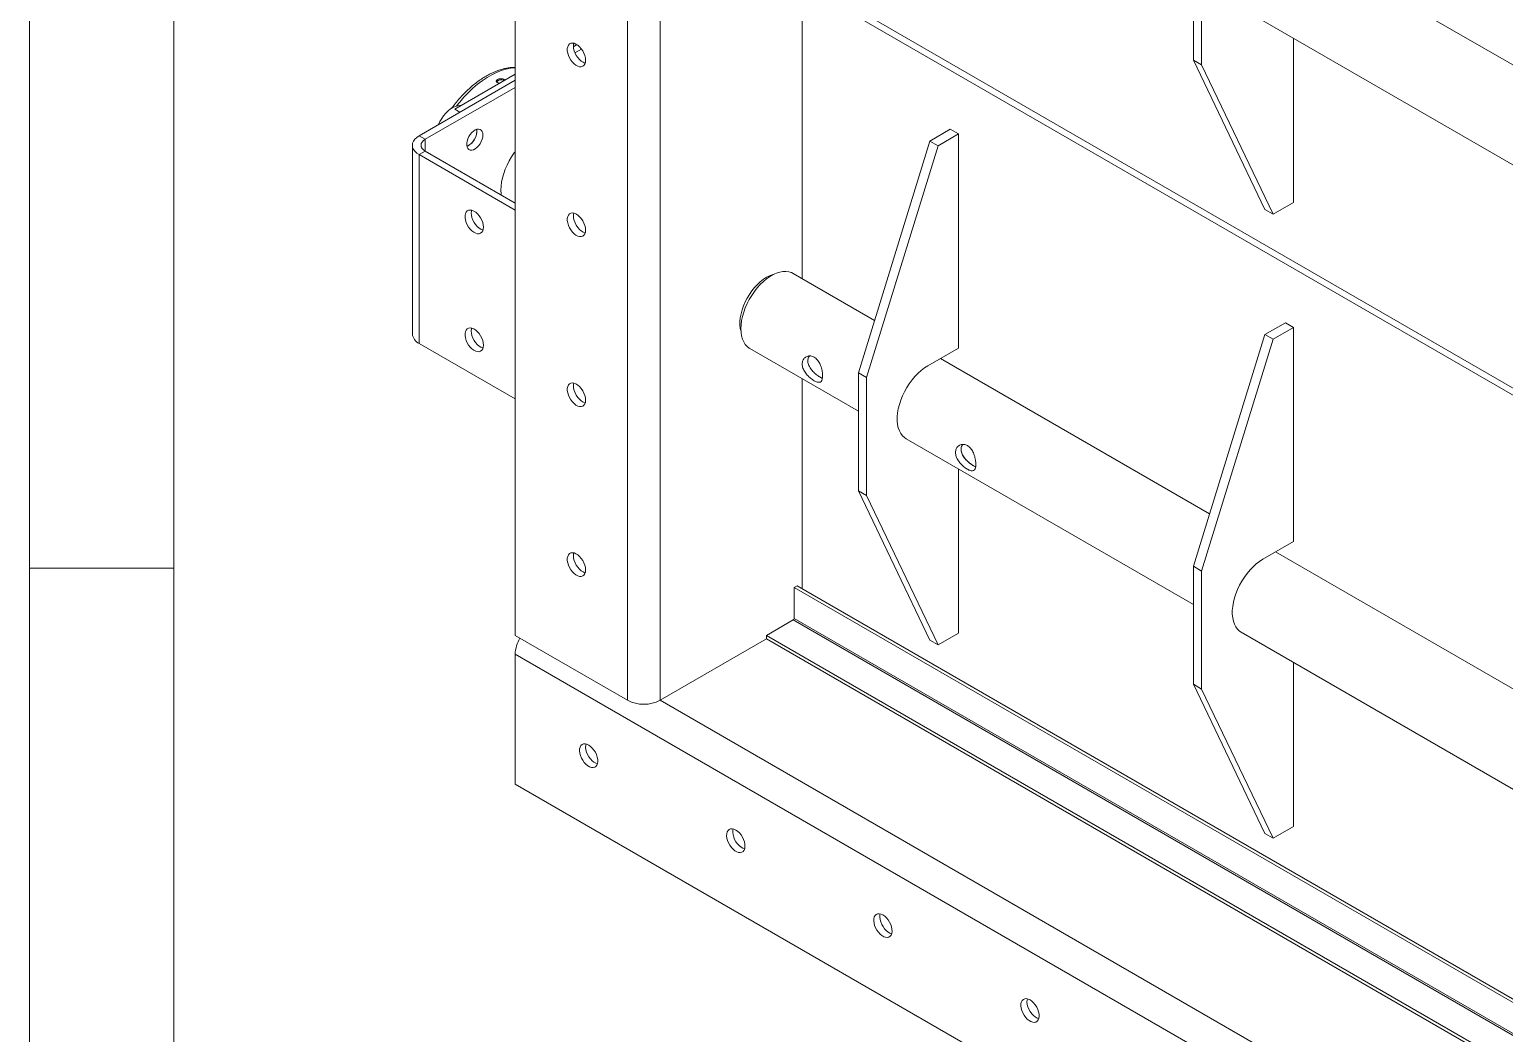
# Model space of a CAD drawing. Header units: millimetres. Extents: x 953 to 17674, y 376 to 6295.
# Drawn here: x 953 to 1974, y 2103 to 2798 of the extents above; entities that cross this region are included whole.
import ezdxf

# ---------------------------------------------------------------- set-up
doc = ezdxf.new("R2010")
doc.units = ezdxf.units.MM

msp = doc.modelspace()

# ---------------------------------------------------------------- linework, layer by layer
at = {"linetype": 'Continuous', "lineweight": 20}
for p, q in [((952.90534, 554.87005), (952.90534, 6294.86983)), ((1052.90534, 654.87005), (1052.90534, 6194.86983)), ((1289.07626, 3701.10767), (1289.07626, 2378.31158)), ((1366.858, 3656.20523), (1366.858, 2333.40914)), ((1389.48545, 3650.79512), (1389.48545, 2333.40915)), ((2001.7333, 2760.50227), (1815.46417, 2868.03315)), ((1758.59516, 2858.06534), (1758.59516, 2776.4113)), ((1764.25198, 2854.79973), (1764.25198, 2773.14568)), ((2530.31208, 2231.68696), (1487.77326, 2833.53181)), ((2530.31208, 2226.78773), (1487.77326, 2828.63258)), ((1487.77326, 2828.63258), (1487.77326, 2625.25498)), ((1791.67963, 2812.48349), (1990.52618, 2697.69182)), ((1827.89159, 2678.01273), (1827.89159, 2791.57877)), ((1331.86548, 2787.18111), (1329.39165, 2785.753)), ((1335.04277, 2784.11688), (1330.45629, 2781.46916)), ((1764.25198, 2773.14568), (1758.59516, 2776.4113)), ((1758.59516, 2776.4113), (1808.09263, 2673.11426)), ((1764.25198, 2773.14568), (1813.74945, 2669.84864)), ((1289.07627, 2762.47943), (1222.60825, 2724.10826)), ((1289.07628, 2757.58099), (1226.85089, 2721.65904)), ((1247.28628, 2742.51715), (1289.07627, 2766.642)), ((1245.31344, 2743.51277), (1244.80119, 2743.01016)), ((1247.28628, 2742.51715), (1250.89155, 2740.43587)), ((1590.30375, 2728.61594), (1576.16161, 2720.45186)), ((1595.96059, 2725.35032), (1590.30375, 2728.61594)), ((1217.92194, 2717.57698), (1217.92194, 2586.93046)), ((1226.85089, 2721.65904), (1222.60825, 2724.10826)), ((1226.85089, 2713.49495), (1226.85089, 2721.65904)), ((1576.16161, 2720.45186), (1526.66414, 2560.00621)), ((1581.81845, 2717.18623), (1532.32098, 2556.74059)), ((1581.81845, 2717.18623), (1576.16161, 2720.45186)), ((1595.96059, 2725.35032), (1581.81845, 2717.18623)), ((1595.96059, 2577.14815), (1595.96059, 2725.35032)), ((1226.85085, 2713.49494), (1222.60822, 2711.04572)), ((1222.60822, 2711.04572), (1289.07626, 2672.67454)), ((1222.60822, 2580.3992), (1222.60822, 2711.04572)), ((1226.85085, 2713.49494), (1289.07625, 2677.57298)), ((1813.74945, 2669.84864), (1827.89159, 2678.01273)), ((1289.07626, 2672.67454), (1289.07626, 2542.02802)), ((1813.74945, 2669.84864), (1808.09263, 2673.11426)), ((1537.87125, 2596.33403), (1481.55884, 2628.84249)), ((1822.23477, 2594.72502), (1808.09263, 2586.56093)), ((1827.89159, 2591.4594), (1822.23477, 2594.72502)), ((1808.09263, 2586.56093), (1758.59516, 2426.11528)), ((1813.74945, 2583.29532), (1764.25198, 2422.84967)), ((1813.74945, 2583.29532), (1808.09263, 2586.56093)), ((1827.89159, 2591.4594), (1813.74945, 2583.29532)), ((1827.89159, 2443.25723), (1827.89159, 2591.4594)), ((1289.07626, 2542.02802), (1222.60822, 2580.3992)), ((1451.5613, 2576.87957), (1526.66416, 2533.52361)), ((1574.74739, 2564.90203), (1595.96059, 2577.14815)), ((1769.80228, 2462.44309), (1583.53317, 2569.97396)), ((1487.77326, 2555.97482), (1487.77326, 2410.56368)), ((1532.32098, 2556.74059), (1526.66414, 2560.00621)), ((1526.66414, 2560.00621), (1526.66414, 2478.35216)), ((1532.32098, 2556.74059), (1532.32098, 2475.08654)), ((1559.74863, 2514.42435), (1758.59516, 2399.63269)), ((1595.96059, 2379.95356), (1595.96059, 2493.5196)), ((1532.32098, 2475.08654), (1526.66414, 2478.35216)), ((1526.66414, 2478.35216), (1576.16161, 2375.0551)), ((1532.32098, 2475.08654), (1581.81845, 2371.78948)), ((1806.67839, 2431.01111), (1827.89159, 2443.25723)), ((2001.7333, 2328.55216), (1815.46417, 2436.08304)), ((1052.90534, 2424.86998), (952.90534, 2424.86998)), ((1764.25198, 2422.84967), (1758.59516, 2426.11528)), ((1758.59516, 2426.11528), (1758.59516, 2344.46124)), ((1764.25198, 2422.84967), (1764.25198, 2341.19562)), ((1484.23773, 2412.6047), (1482.11642, 2411.38009)), ((1482.11642, 2411.38009), (1482.11642, 2389.93496)), ((2530.3121, 1806.26961), (1482.11642, 2411.38009)), ((2530.31208, 1808.71883), (1484.23773, 2412.6047)), ((2530.3121, 1784.82447), (1482.11642, 2389.93496)), ((1463.02453, 2378.31198), (1481.59557, 2389.03282)), ((1481.59557, 2389.03282), (2530.3121, 1783.62165)), ((1581.81845, 2371.78948), (1595.96059, 2379.95356)), ((1791.67963, 2380.53343), (1990.52618, 2265.74177)), ((1289.07626, 2378.31158), (1366.858, 2333.40914)), ((1463.02453, 2375.86236), (1389.48545, 2333.40915)), ((1463.02453, 2375.86236), (1463.02453, 2378.31198)), ((2530.31206, 1762.18001), (1463.02453, 2378.31198)), ((2530.31206, 1759.73038), (1463.02453, 2375.86236)), ((1581.81845, 2371.78948), (1576.16161, 2375.0551)), ((1289.07626, 2365.24693), (2612.78012, 1601.08895)), ((1289.07626, 2365.24693), (1289.07626, 2275.42744)), ((1827.89159, 2246.06264), (1827.89159, 2359.62868)), ((1764.25198, 2341.19562), (1758.59516, 2344.46124)), ((1758.59516, 2344.46124), (1808.09263, 2241.16417)), ((1764.25198, 2341.19562), (1813.74945, 2237.89856)), ((1389.48545, 2333.40915), (2530.31206, 1674.82396)), ((1289.07626, 2275.42744), (2612.78012, 1511.26947)), ((1813.74945, 2237.89856), (1808.09263, 2241.16417)), ((1813.74945, 2237.89856), (1827.89159, 2246.06264))]:
    msp.add_line(p, q, dxfattribs=at)
at = {"linetype": 'Continuous', "lineweight": 20, "flags": 128}
for points in [[(1337.86663, 2776.37978), (1337.73636, 2777.93429), (1337.35088, 2779.57559), (1336.72598, 2781.23645), (1335.88723, 2782.84886), (1334.86897, 2784.34686), (1333.7129, 2785.66909), (1332.46635, 2786.76143), (1331.18034, 2787.57912), (1329.90752, 2788.08875), (1328.70001, 2788.2694), (1327.60725, 2788.11369), (1326.67396, 2787.62802), (1325.93836, 2786.83223), (1325.43056, 2785.75898), (1325.17136, 2784.45208), (1325.17136, 2782.96512), (1325.43056, 2781.359), (1325.93836, 2779.69941), (1326.67396, 2778.05431), (1327.60725, 2776.49109), (1328.70001, 2775.0737), (1329.90752, 2773.86019), (1331.18034, 2772.90026), (1332.46635, 2772.2332), (1333.7129, 2771.88625), (1334.86897, 2771.87371), (1335.88723, 2772.19606), (1336.72598, 2772.84012), (1337.35088, 2773.77948), (1337.73636, 2774.97567), (1337.86663, 2776.37978)], [(1329.38133, 2786.17667), (1329.5116, 2787.58077), (1329.65558, 2788.15246)], [(1337.59237, 2774.40402), (1337.34044, 2774.46769), (1336.06763, 2774.97732), (1334.78161, 2775.79506), (1333.53506, 2776.88735), (1332.37899, 2778.20958), (1331.36074, 2779.70758), (1330.52199, 2781.32004), (1329.89708, 2782.9809), (1329.5116, 2784.62215), (1329.38133, 2786.17667)], [(1289.07627, 2771.22858), (1288.9154, 2771.21942), (1285.85145, 2770.87666), (1282.70196, 2770.20944), (1279.48544, 2769.22177), (1276.22073, 2767.91942), (1272.92699, 2766.31001), (1269.62356, 2764.40298), (1266.32979, 2762.20951), (1263.06509, 2759.74251), (1259.84853, 2757.01643), (1256.69906, 2754.04735), (1253.63512, 2750.85255), (1250.67472, 2747.45091), (1248.50391, 2744.73842)], [(1280.75988, 2762.6412), (1279.9679, 2762.84529), (1279.0318, 2762.86553), (1278.0941, 2762.69882), (1277.29756, 2762.37052), (1276.76344, 2761.93064), (1276.57304, 2761.44611), (1276.75538, 2760.99075), (1276.89835, 2760.85571)], [(1281.36041, 2762.18773), (1281.28719, 2762.28425), (1280.75988, 2762.6412)], [(1236.00519, 2731.84214), (1236.00962, 2731.85278), (1237.01373, 2734.00354), (1238.20943, 2736.07456), (1239.56993, 2738.01947), (1241.06492, 2739.79492), (1242.66098, 2741.36122), (1244.32245, 2742.6834), (1246.01225, 2743.7319), (1247.69256, 2744.4833), (1249.32587, 2744.92081), (1250.87574, 2745.03467), (1251.54861, 2744.97774)], [(1266.80239, 2724.71729), (1266.67013, 2726.0452), (1266.27956, 2727.15834), (1265.64892, 2728.00459), (1264.80771, 2728.54449), (1263.79526, 2728.7527), (1262.65893, 2728.61957), (1261.45181, 2728.15121), (1260.23039, 2727.36964), (1259.05171, 2726.31129), (1257.97098, 2725.02578), (1257.03869, 2723.57313), (1256.29843, 2722.02127), (1255.78483, 2720.44277), (1255.52187, 2718.91148), (1255.52187, 2717.49894), (1255.78483, 2716.2712), (1256.29843, 2715.28574), (1257.03869, 2714.58857), (1257.97098, 2714.21232), (1259.05171, 2714.17454), (1260.23039, 2714.47706), (1261.45181, 2715.10571), (1262.65893, 2716.03112), (1263.79526, 2717.20992), (1264.80771, 2718.58707), (1265.64892, 2720.09821), (1266.27956, 2721.67264), (1266.67013, 2723.23667), (1266.80239, 2724.71729)], [(1262.41523, 2728.55027), (1262.52663, 2727.85368), (1262.52663, 2726.44114), (1262.26363, 2724.90978), (1261.75003, 2723.33132), (1261.00976, 2721.77946), (1260.07747, 2720.32681), (1258.99674, 2719.04126), (1257.81811, 2717.98292), (1256.59665, 2717.20133), (1255.63326, 2716.80228)], [(1262.55975, 2727.16651), (1262.4275, 2728.49442), (1262.41523, 2728.55027)], [(1222.60825, 2724.10826), (1220.97767, 2723.00612), (1219.66586, 2721.77033), (1218.70502, 2720.43124), (1218.11892, 2719.0219), (1217.92194, 2717.57698), (1218.11894, 2716.13207), (1218.70504, 2714.72272), (1219.66582, 2713.38365), (1220.97767, 2712.14785), (1222.60822, 2711.04572)], [(1226.85089, 2721.65904), (1225.60725, 2720.78423), (1224.68315, 2719.78617), (1224.11407, 2718.70321), (1223.92195, 2717.57699), (1224.11408, 2716.45075), (1224.68313, 2715.36779), (1225.60724, 2714.36974), (1226.85085, 2713.49494)], [(1289.07628, 2712.9792), (1288.48538, 2712.19185), (1286.65684, 2709.53111), (1284.9893, 2706.7444), (1283.50228, 2703.86439), (1282.2133, 2700.92494), (1281.13738, 2697.96038), (1280.28723, 2695.0056), (1279.67273, 2692.09512), (1279.30112, 2689.26314), (1279.17679, 2686.54286), (1279.30112, 2683.96613), (1279.39532, 2683.16167)], [(1267.15595, 2660.83261), (1267.02568, 2662.38713), (1266.6402, 2664.02843), (1266.0153, 2665.68929), (1265.17655, 2667.3017), (1264.1583, 2668.7997), (1263.00223, 2670.12193), (1261.75567, 2671.21427), (1260.46966, 2672.032), (1259.19685, 2672.54159), (1257.98934, 2672.72223), (1256.89657, 2672.56657), (1255.96328, 2672.08086), (1255.22768, 2671.28512), (1254.71989, 2670.21181), (1254.46068, 2668.90491), (1254.46068, 2667.41796), (1254.71989, 2665.81184), (1255.22768, 2664.15224), (1255.96328, 2662.50715), (1256.89657, 2660.94393), (1257.98934, 2659.52656), (1259.19685, 2658.31305), (1260.46966, 2657.3531), (1261.75567, 2656.68602), (1263.00223, 2656.33911), (1264.1583, 2656.32657), (1265.17655, 2656.64889), (1266.0153, 2657.29296), (1266.6402, 2658.23232), (1267.02568, 2659.4285), (1267.15595, 2660.83261)], [(1258.67066, 2670.6295), (1258.80093, 2672.03361), (1258.9449, 2672.6053)], [(1266.8817, 2658.85686), (1266.62976, 2658.92055), (1265.35695, 2659.43016), (1264.07094, 2660.24788), (1262.82438, 2661.34021), (1261.66831, 2662.66244), (1260.65006, 2664.16042), (1259.81131, 2665.77287), (1259.18641, 2667.43373), (1258.80093, 2669.07499), (1258.67066, 2670.6295)], [(1337.86663, 2658.79791), (1337.73636, 2660.35243), (1337.35088, 2661.99373), (1336.72598, 2663.65459), (1335.88723, 2665.267), (1334.86897, 2666.76499), (1333.7129, 2668.08723), (1332.46635, 2669.17956), (1331.18034, 2669.99725), (1329.90752, 2670.50688), (1328.70001, 2670.68753), (1327.60725, 2670.53182), (1326.67396, 2670.04615), (1325.93836, 2669.25036), (1325.43056, 2668.17706), (1325.17136, 2666.87021), (1325.17136, 2665.38326), (1325.43056, 2663.77713), (1325.93836, 2662.11754), (1326.67396, 2660.47245), (1327.60725, 2658.90922), (1328.70001, 2657.49183), (1329.90752, 2656.27832), (1331.18034, 2655.31839), (1332.46635, 2654.65129), (1333.7129, 2654.30438), (1334.86897, 2654.29184), (1335.88723, 2654.61419), (1336.72598, 2655.25825), (1337.35088, 2656.19756), (1337.73636, 2657.3938), (1337.86663, 2658.79791)], [(1329.38133, 2668.5948), (1329.5116, 2669.99891), (1329.65558, 2670.57055)], [(1337.59237, 2656.82215), (1337.34044, 2656.88582), (1336.06763, 2657.39546), (1334.78161, 2658.21315), (1333.53506, 2659.30548), (1332.37899, 2660.62772), (1331.36074, 2662.12571), (1330.52199, 2663.73817), (1329.89708, 2665.39898), (1329.5116, 2667.04028), (1329.38133, 2668.5948)], [(1445.42046, 2588.6184), (1445.41212, 2588.64578), (1444.91904, 2590.76341), (1444.67084, 2593.07227), (1444.67084, 2595.54111), (1444.91904, 2598.13652), (1445.41212, 2600.82348), (1446.14333, 2603.56553), (1447.10284, 2606.32569), (1448.27768, 2609.06658), (1449.65192, 2611.75116), (1451.20702, 2614.34311), (1452.92193, 2616.80738), (1454.77344, 2619.11067), (1456.73656, 2621.2218), (1458.78472, 2623.11225), (1460.89017, 2624.75641), (1463.02453, 2626.1321)], [(1481.55884, 2628.84249), (1480.29321, 2629.45911), (1478.46465, 2630.00865), (1476.49651, 2630.23992), (1474.41187, 2630.15021), (1472.23519, 2629.74054), (1469.99199, 2629.01576), (1467.70852, 2627.98432), (1465.4116, 2626.65834), (1463.12817, 2625.05335), (1460.88494, 2623.18818), (1458.70823, 2621.08469), (1456.6236, 2618.76753), (1454.65547, 2616.2639), (1452.82693, 2613.60316), (1451.15939, 2610.81645), (1449.67236, 2607.93644), (1448.38339, 2604.99699), (1447.30746, 2602.03243), (1446.45732, 2599.07765), (1445.84282, 2596.16717), (1445.47121, 2593.33519), (1445.34688, 2590.61491)], [(1267.15595, 2579.17857), (1267.02568, 2580.73308), (1266.6402, 2582.37436), (1266.0153, 2584.03522), (1265.17655, 2585.64765), (1264.1583, 2587.14565), (1263.00223, 2588.46786), (1261.75567, 2589.56019), (1260.46966, 2590.37791), (1259.19685, 2590.88752), (1257.98934, 2591.06816), (1256.89657, 2590.91248), (1255.96328, 2590.42678), (1255.22768, 2589.63102), (1254.71989, 2588.55772), (1254.46068, 2587.25084), (1254.46068, 2585.76391), (1254.71989, 2584.15776), (1255.22768, 2582.49817), (1255.96328, 2580.8531), (1256.89657, 2579.28986), (1257.98934, 2577.87249), (1259.19685, 2576.65898), (1260.46966, 2575.69903), (1261.75567, 2575.03194), (1263.00223, 2574.68503), (1264.1583, 2574.6725), (1265.17655, 2574.99482), (1266.0153, 2575.63886), (1266.6402, 2576.57822), (1267.02568, 2577.77443), (1267.15595, 2579.17857)], [(1258.67066, 2588.97546), (1258.80093, 2590.37956), (1258.9449, 2590.9512)], [(1266.8817, 2577.20278), (1266.62976, 2577.26648), (1265.35695, 2577.77609), (1264.07094, 2578.5938), (1262.82438, 2579.68614), (1261.66831, 2581.00837), (1260.65006, 2582.50634), (1259.81131, 2584.11878), (1259.18641, 2585.77964), (1258.80093, 2587.42091), (1258.67066, 2588.97546)], [(1445.34688, 2590.61491), (1445.47121, 2588.03819), (1445.84282, 2585.63526), (1446.45732, 2583.43429), (1447.30746, 2581.46104), (1448.38339, 2579.73874), (1449.67236, 2578.28749), (1451.15939, 2577.12436), (1451.5613, 2576.87957)], [(1559.74863, 2514.42435), (1558.57948, 2515.21376), (1557.18948, 2516.52288), (1556.00528, 2518.11199), (1555.04083, 2519.96247), (1554.30739, 2522.05261), (1553.81364, 2524.35796), (1553.56531, 2526.85145), (1553.56531, 2529.50385), (1553.81364, 2532.28406), (1554.30739, 2535.15948), (1555.04083, 2538.09643), (1556.00528, 2541.06047), (1557.18948, 2544.01682), (1558.57948, 2546.9308), (1560.1591, 2549.76831), (1561.90971, 2552.49606), (1563.81083, 2555.08204), (1565.8402, 2557.49596), (1567.97397, 2559.70952), (1570.18719, 2561.69678), (1572.45384, 2563.43439), (1574.74739, 2564.90203)], [(1337.86663, 2541.21604), (1337.73636, 2542.77056), (1337.35088, 2544.41186), (1336.72598, 2546.07269), (1335.88723, 2547.68513), (1334.86897, 2549.18312), (1333.7129, 2550.50536), (1332.46635, 2551.59769), (1331.18034, 2552.41538), (1329.90752, 2552.92502), (1328.70001, 2553.10566), (1327.60725, 2552.94995), (1326.67396, 2552.46428), (1325.93836, 2551.6685), (1325.43056, 2550.59522), (1325.17136, 2549.28834), (1325.17136, 2547.80139), (1325.43056, 2546.19524), (1325.93836, 2544.53567), (1326.67396, 2542.89058), (1327.60725, 2541.32736), (1328.70001, 2539.90997), (1329.90752, 2538.69648), (1331.18034, 2537.73653), (1332.46635, 2537.06945), (1333.7129, 2536.72251), (1334.86897, 2536.70998), (1335.88723, 2537.03232), (1336.72598, 2537.67636), (1337.35088, 2538.61572), (1337.73636, 2539.81193), (1337.86663, 2541.21604)], [(1329.38133, 2551.01293), (1329.5116, 2552.41704), (1329.65558, 2552.9887)], [(1337.59237, 2539.24028), (1337.34044, 2539.30398), (1336.06763, 2539.81359), (1334.78161, 2540.6313), (1333.53506, 2541.72361), (1332.37899, 2543.04585), (1331.36074, 2544.54384), (1330.52199, 2546.15628), (1329.89708, 2547.81714), (1329.5116, 2549.45841), (1329.38133, 2551.01293)], [(1337.86663, 2423.63417), (1337.73636, 2425.18869), (1337.35088, 2426.82997), (1336.72598, 2428.49083), (1335.88723, 2430.10326), (1334.86897, 2431.60126), (1333.7129, 2432.92349), (1332.46635, 2434.0158), (1331.18034, 2434.83352), (1329.90752, 2435.34313), (1328.70001, 2435.5238), (1327.60725, 2435.36809), (1326.67396, 2434.88242), (1325.93836, 2434.08663), (1325.43056, 2433.01333), (1325.17136, 2431.70648), (1325.17136, 2430.21952), (1325.43056, 2428.61337), (1325.93836, 2426.9538), (1326.67396, 2425.30871), (1327.60725, 2423.74549), (1328.70001, 2422.3281), (1329.90752, 2421.11459), (1331.18034, 2420.15466), (1332.46635, 2419.48755), (1333.7129, 2419.14064), (1334.86897, 2419.12811), (1335.88723, 2419.45045), (1336.72598, 2420.09449), (1337.35088, 2421.03383), (1337.73636, 2422.23006), (1337.86663, 2423.63417)], [(1329.38133, 2433.43106), (1329.5116, 2434.83517), (1329.65558, 2435.40681)], [(1337.59237, 2421.65839), (1337.34044, 2421.72209), (1336.06763, 2422.23172), (1334.78161, 2423.04941), (1333.53506, 2424.14175), (1332.37899, 2425.46398), (1331.36074, 2426.96198), (1330.52199, 2428.57441), (1329.89708, 2430.23525), (1329.5116, 2431.87655), (1329.38133, 2433.43106)], [(1791.67963, 2380.53343), (1790.51048, 2381.32284), (1789.12048, 2382.63197), (1787.93628, 2384.22107), (1786.97183, 2386.07155), (1786.23839, 2388.16169), (1785.74464, 2390.46705), (1785.49631, 2392.96054), (1785.49631, 2395.61293), (1785.74464, 2398.39314), (1786.23839, 2401.26857), (1786.97183, 2404.20551), (1787.93628, 2407.16955), (1789.12048, 2410.1259), (1790.51048, 2413.03989), (1792.0901, 2415.8774), (1793.84071, 2418.60514), (1795.74183, 2421.19112), (1797.7712, 2423.60504), (1799.90497, 2425.8186), (1802.11819, 2427.80587), (1804.38484, 2429.54348), (1806.67839, 2431.01111)], [(1339.98795, 2302.37806), (1341.269, 2301.48809), (1342.49761, 2300.3337), (1343.62348, 2298.96213), (1344.6005, 2297.42955), (1345.38869, 2295.7987), (1345.95577, 2294.13635), (1346.27852, 2292.51055), (1346.34374, 2290.98786), (1346.14875, 2289.63063), (1345.70154, 2288.49441), (1345.02041, 2287.62573), (1344.13326, 2287.06015), (1343.07639, 2286.82082), (1341.89308, 2286.91754), (1340.63178, 2287.34636), (1339.34412, 2288.08971), (1338.08281, 2289.11716), (1336.8995, 2290.38666), (1335.84264, 2291.84622), (1334.95548, 2293.4361), (1334.27436, 2295.09119), (1333.82714, 2296.74374), (1333.63215, 2298.32611), (1333.69737, 2299.77349), (1334.02013, 2301.02665), (1334.58721, 2302.03426), (1335.3754, 2302.75509), (1336.35242, 2303.15963), (1337.47828, 2303.2313), (1338.70689, 2302.96717), (1339.98795, 2302.37806)], [(1346.07765, 2289.37959), (1344.8744, 2289.79558), (1343.58674, 2290.53893), (1342.32544, 2291.56638), (1341.14213, 2292.83588), (1340.08527, 2294.29544), (1339.19811, 2295.88531), (1338.51698, 2297.5404), (1338.06977, 2299.19296), (1337.87478, 2300.77532), (1337.94, 2302.22271), (1338.14086, 2303.12801)], [(1441.81132, 2243.59668), (1443.09238, 2242.70671), (1444.32098, 2241.55232), (1445.44685, 2240.18075), (1446.42388, 2238.64817), (1447.21206, 2237.01732), (1447.77914, 2235.35497), (1448.10189, 2233.72917), (1448.16711, 2232.20648), (1447.97213, 2230.84924), (1447.52491, 2229.71303), (1446.84378, 2228.84435), (1445.95663, 2228.27877), (1444.89976, 2228.03944), (1443.71646, 2228.13616), (1442.45515, 2228.56498), (1441.16749, 2229.30833), (1439.90618, 2230.33578), (1438.72288, 2231.60528), (1437.66601, 2233.06484), (1436.77885, 2234.65471), (1436.09773, 2236.30981), (1435.65052, 2237.96236), (1435.45553, 2239.54472), (1435.52075, 2240.9921), (1435.8435, 2242.24527), (1436.41059, 2243.25288), (1437.19876, 2243.97371), (1438.17579, 2244.37824), (1439.30166, 2244.44991), (1440.53026, 2244.18579), (1441.81132, 2243.59668)], [(1447.90103, 2230.59821), (1446.69778, 2231.0142), (1445.41012, 2231.75755), (1444.14881, 2232.785), (1442.96551, 2234.0545), (1441.90864, 2235.51406), (1441.02148, 2237.10393), (1440.34036, 2238.75902), (1439.89315, 2240.41158), (1439.69816, 2241.99394), (1439.76338, 2243.44132), (1439.96423, 2244.34663)], [(1543.63469, 2184.8153), (1544.91575, 2183.92533), (1546.14435, 2182.77094), (1547.27022, 2181.39937), (1548.24724, 2179.86679), (1549.03543, 2178.23594), (1549.60252, 2176.57358), (1549.92526, 2174.94779), (1549.99048, 2173.4251), (1549.79549, 2172.06787), (1549.34829, 2170.93165), (1548.66715, 2170.06297), (1547.78, 2169.49739), (1546.72313, 2169.25806), (1545.53984, 2169.35477), (1544.27853, 2169.78359), (1542.99086, 2170.52695), (1541.72955, 2171.5544), (1540.54626, 2172.8239), (1539.48938, 2174.28346), (1538.60223, 2175.87333), (1537.9211, 2177.52843), (1537.47388, 2179.18099), (1537.27891, 2180.76334), (1537.34413, 2182.21072), (1537.66687, 2183.46389), (1538.23395, 2184.4715), (1539.02214, 2185.19233), (1539.99917, 2185.59686), (1541.12502, 2185.66854), (1542.35364, 2185.4044), (1543.63469, 2184.8153)], [(1549.72441, 2171.81682), (1548.52116, 2172.23281), (1547.23349, 2172.97617), (1545.97218, 2174.00362), (1544.78888, 2175.27311), (1543.73201, 2176.73268), (1542.84486, 2178.32254), (1542.16373, 2179.97764), (1541.71651, 2181.6302), (1541.52153, 2183.21256), (1541.58676, 2184.65994), (1541.78761, 2185.56525)], [(1645.45806, 2126.03392), (1646.73911, 2125.14395), (1647.96774, 2123.98955), (1649.09361, 2122.61798), (1650.07061, 2121.08541), (1650.8588, 2119.45456), (1651.42589, 2117.7922), (1651.74865, 2116.1664), (1651.81385, 2114.64372), (1651.61888, 2113.28648), (1651.17166, 2112.15027), (1650.49052, 2111.28159), (1649.60337, 2110.71601), (1648.5465, 2110.47668), (1647.36318, 2110.57341), (1646.1019, 2111.00221), (1644.81423, 2111.74557), (1643.55294, 2112.77301), (1642.36962, 2114.04252), (1641.31275, 2115.50208), (1640.4256, 2117.09195), (1639.74447, 2118.74705), (1639.29725, 2120.39961), (1639.10227, 2121.98196), (1639.16748, 2123.42935), (1639.49024, 2124.68251), (1640.05732, 2125.69012), (1640.84551, 2126.41095), (1641.82252, 2126.81549), (1642.94838, 2126.88716), (1644.17701, 2126.62302), (1645.45806, 2126.03392)], [(1651.54777, 2113.03544), (1650.34452, 2113.45143), (1649.05685, 2114.19479), (1647.79557, 2115.22223), (1646.61225, 2116.49173), (1645.55538, 2117.9513), (1644.66823, 2119.54117), (1643.98709, 2121.19626), (1643.53987, 2122.84882), (1643.3449, 2124.43118), (1643.4101, 2125.87857), (1643.61098, 2126.78387)]]:
    msp.add_lwpolyline(points, dxfattribs=at)
at = {"linetype": 'Continuous', "lineweight": 20}
for centre, radius, start, end in [((1278.58899, 2760.4098), 3.10924, 96.08396661, 143.91065685), ((1250.99946, 2727.39571), 11.56256, 293.62558801, 358.86415795), ((1472.7905, 2609.73748), 19.08292, 103.54119533, 120.78149045), ((1225.86133, 2587.68023), 7.97472, 185.39479075, 245.92528932), ((1480.98558, 2389.98642), 1.13201, 302.60575073, 357.39424912), ((1313.34235, 2364.10381), 24.293, 149.59571821, 177.3029358), ((1378.17171, 2355.04205), 24.41276, 242.39106445, 297.60899716)]:
    msp.add_arc(centre, radius, start, end, dxfattribs=at)
for points, knots in [([(1289.07627, 2771.46459), (1288.45636, 2771.4618), (1286.83291, 2771.45451), (1284.13765, 2771.10792), (1281.0031, 2770.46237), (1277.81342, 2769.50782), (1274.59072, 2768.26462), (1271.35422, 2766.73598), (1268.12387, 2764.93334), (1264.91858, 2762.86899), (1261.7559, 2760.55705), (1258.65187, 2758.01214), (1255.62156, 2755.24905), (1252.6776, 2752.28473), (1249.8389, 2749.12938), (1247.32122, 2746.09115), (1245.81324, 2744.04271), (1245.16466, 2743.16169)], [0, 0, 0, 0, 0.0416912436, 0.1091821996, 0.1775358585, 0.2466279251, 0.3162821613, 0.3863121553, 0.4565510417, 0.5268694625, 0.5971580446, 0.6673733745, 0.737493762, 0.8075152758, 0.8774428786, 0.947288991, 1, 1, 1, 1]), ([(1278.60758, 2760.59854), (1278.38331, 2760.59343), (1277.82444, 2760.58069), (1277.04084, 2760.76276), (1276.36867, 2761.10764), (1275.99995, 2761.58589), (1275.97901, 2761.98775), (1276.06207, 2762.20396), (1276.07641, 2762.24128)], [0, 0, 0, 0, 0.1360514051, 0.3390392734, 0.5451975523, 0.7521661475, 0.9572112226, 1, 1, 1, 1]), ([(1276.07641, 2762.24128), (1276.13796, 2762.34674), (1276.30113, 2762.62632), (1276.83053, 2763.03382), (1277.55153, 2763.34756), (1278.06584, 2763.45942), (1278.25945, 2763.50153)], [0, 0, 0, 0, 0.1887942035, 0.5005490118, 0.8119836476, 1, 1, 1, 1]), ([(1278.25945, 2763.50153), (1278.38983, 2763.52125), (1278.84285, 2763.58981), (1279.65212, 2763.60053), (1280.59113, 2763.45824), (1281.34281, 2763.16374), (1281.80357, 2762.82241), (1281.85547, 2762.57177), (1281.87365, 2762.48398)], [0, 0, 0, 0, 0.0794298213, 0.2760046047, 0.4770682109, 0.681965098, 0.8885938349, 1, 1, 1, 1]), ([(1487.77328, 2566.12267), (1487.87243, 2566.98544), (1488.07059, 2568.70996), (1489.57303, 2570.63971), (1491.7128, 2571.7686), (1494.25596, 2571.81441), (1496.71457, 2570.68585), (1498.76619, 2568.59164), (1500.33829, 2565.7931), (1501.41062, 2562.54529), (1501.94133, 2559.29273), (1501.93224, 2556.54968), (1501.4227, 2554.58979), (1500.40077, 2553.49555), (1498.8072, 2553.34437), (1496.67283, 2554.13886), (1494.24088, 2555.69716), (1491.80492, 2557.81452), (1489.65669, 2560.39085), (1488.08286, 2563.29064), (1487.87488, 2565.19324), (1487.77328, 2566.12267)], [0, 0, 0, 0, 0.0517211317, 0.1033809028, 0.1566629454, 0.2114488032, 0.2643670258, 0.3148866171, 0.3662422639, 0.4202738046, 0.4748120247, 0.5269789153, 0.5776548566, 0.6296812275, 0.6840621429, 0.7382988311, 0.7897501498, 0.8402510387, 0.8929666661, 0.9477133767, 1, 1, 1, 1]), ([(1491.66234, 2568.36777), (1491.72409, 2569.25147), (1491.81058, 2570.48911), (1492.53018, 2571.34582), (1492.73598, 2571.59083)], [0, 0, 0, 0, 0.7140109852, 1, 1, 1, 1]), ([(1501.7576, 2556.31147), (1501.52354, 2556.38378), (1500.67685, 2556.64537), (1498.7481, 2557.89224), (1496.31179, 2559.80227), (1494.0052, 2562.22085), (1492.25259, 2565.02008), (1491.68527, 2567.16288), (1491.66491, 2568.23253), (1491.66234, 2568.36777)], [0, 0, 0, 0, 0.0675580724, 0.2443913255, 0.4137786446, 0.5931736782, 0.7848468657, 0.9727974221, 1, 1, 1, 1]), ([(1593.8393, 2504.89206), (1593.93844, 2505.75483), (1594.13661, 2507.47935), (1595.63904, 2509.40911), (1597.77881, 2510.53801), (1600.32198, 2510.58379), (1602.78059, 2509.45524), (1604.8322, 2507.36104), (1606.40429, 2504.56249), (1607.47666, 2501.31468), (1608.00734, 2498.06212), (1607.99826, 2495.31907), (1607.48872, 2493.35917), (1606.46678, 2492.26496), (1604.87322, 2492.11376), (1602.73884, 2492.90826), (1600.3069, 2494.46655), (1597.87094, 2496.58392), (1595.7227, 2499.16024), (1594.14886, 2502.06004), (1593.94089, 2503.96263), (1593.8393, 2504.89206)], [0, 0, 0, 0, 0.0517211257, 0.103380781, 0.1566628174, 0.2114490984, 0.2643668434, 0.3148866573, 0.3662421014, 0.4202739265, 0.4748120638, 0.5269789485, 0.5776548839, 0.6296813906, 0.6840621052, 0.7382987871, 0.7897501, 0.8402509831, 0.8929666045, 0.9477134215, 1, 1, 1, 1]), ([(1598.83745, 2510.36065), (1598.54378, 2509.96914), (1597.75331, 2508.91533), (1597.60134, 2506.56188), (1598.32967, 2503.81761), (1599.96792, 2501.13035), (1602.29843, 2498.62361), (1604.90621, 2496.58982), (1606.85348, 2495.36006), (1607.6476, 2495.11348), (1607.81825, 2495.0605)], [0, 0, 0, 0, 0.0866871657, 0.2333329174, 0.3714677108, 0.5117762513, 0.6616426296, 0.8159362671, 0.9604455286, 1, 1, 1, 1]), ([(1597.72836, 2507.13717), (1597.79011, 2508.02086), (1597.87659, 2509.25851), (1598.59619, 2510.11522), (1598.80199, 2510.36022)], [0, 0, 0, 0, 0.7140108337, 1, 1, 1, 1]), ([(1607.8236, 2495.08087), (1607.58955, 2495.15318), (1606.74287, 2495.41476), (1604.81412, 2496.66164), (1602.37781, 2498.57166), (1600.07121, 2500.99024), (1598.31862, 2503.78947), (1597.75125, 2505.93229), (1597.73093, 2507.00193), (1597.72836, 2507.13717)], [0, 0, 0, 0, 0.0675573251, 0.2443898457, 0.4137780056, 0.593173753, 0.784846603, 0.9727974292, 1, 1, 1, 1])]:
    msp.add_open_spline(points, degree=3, knots=knots, dxfattribs=at)

doc.saveas('drawing.dxf')
